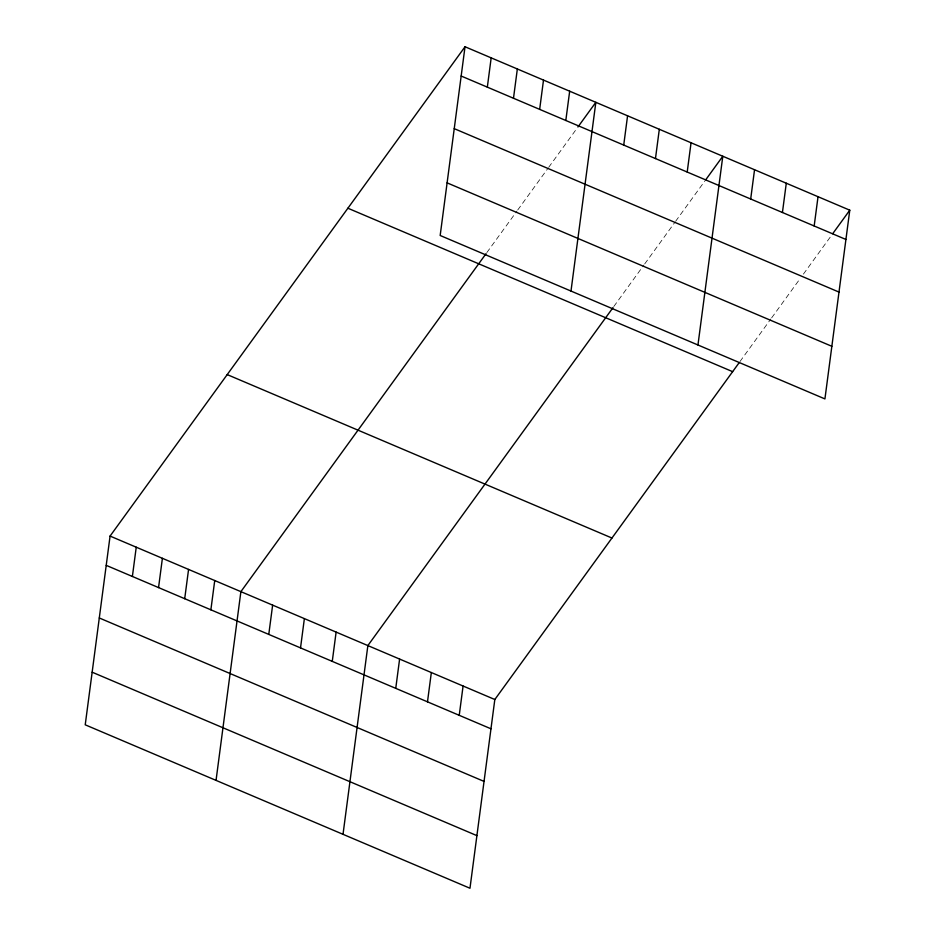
<?xml version="1.0" encoding="UTF-8"?>
<svg xmlns="http://www.w3.org/2000/svg" width="935" height="935" viewBox="0 0 935 935"><rect width="100%" height="100%" fill="white"/><g stroke="black" fill="none" stroke-linecap="round" stroke-linejoin="round"><path stroke-width="0.7" stroke-dasharray="4.67 3.51" d="M486.843 252.579L516.938 211.088M517.745 209.966L547.84 168.475M548.658 167.353L577.129 128.107M613.804 306.516L643.899 265.026M644.718 263.904L674.813 222.413M675.619 221.291L704.908 180.923M739.959 361.565L770.872 318.952M771.679 317.83L800.15 278.583M803.41 274.107L831.881 234.849"/><path stroke-width="1.4" d="M465.022 46.75L440.175 235.491L824.927 398.918L849.775 210.188L465.022 46.75L110.073 536.082L85.225 724.812L469.978 888.25L494.825 699.509L739.153 362.686M132.384 576.474L136.241 547.197M158.553 587.589L162.398 558.312M184.709 598.704L188.566 569.427M210.878 609.819L214.734 580.53M216.043 780.386L240.891 591.645L486.025 253.701M268.777 634.409L272.634 605.132M300.521 647.897L304.378 618.619M332.264 661.372L336.121 632.095M343.016 834.312L367.864 645.582L612.998 307.638M395.75 688.347L399.607 659.058M487.334 87.142L491.179 57.865M427.494 701.823L431.339 672.546M513.49 98.257L517.347 68.98M459.237 715.31L463.082 686.033M539.659 109.372L543.504 80.094M565.815 120.486L569.672 91.209M570.993 291.054L595.84 102.312L577.935 126.985M623.727 145.077L627.572 115.8M655.47 158.564L659.315 129.287M687.202 172.04L691.058 142.763M697.954 344.992L722.802 156.25L705.726 179.8M750.688 199.015L754.545 169.738M782.431 212.49L786.288 183.213M814.175 225.978L818.031 196.701M832.688 233.727L849.775 210.188M461.165 76.027L845.918 239.465M454.235 128.644L838.987 292.082M447.105 182.863L831.846 346.301M347.89 208.224L732.643 371.662M227.205 374.596L611.957 538.034M110.073 536.082L494.825 699.509M106.228 565.359L490.968 728.797M99.297 617.977L484.05 781.415M92.156 672.195L476.908 835.633"/></g></svg>
